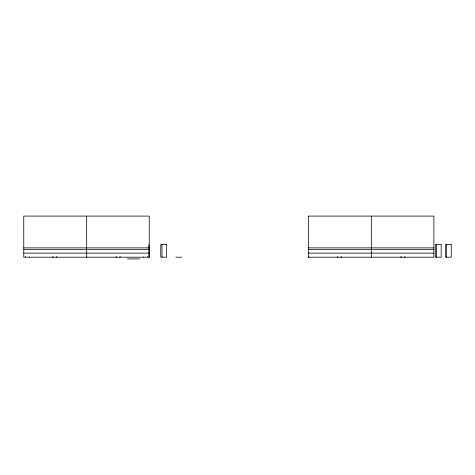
<?xml version="1.0" encoding="UTF-8"?>
<svg xmlns="http://www.w3.org/2000/svg" width="475" height="475" viewBox="0 0 475 475"><rect width="100%" height="100%" fill="white"/><g stroke="black" fill="none" stroke-linecap="round" stroke-linejoin="round"><path stroke-width="0.71" d="M308.418 216.089L433.883 216.089L433.895 257.195L308.435 257.195M148.907 244.595L148.96 257.195M23.78 247.873L149.215 247.873M308.418 247.873L433.883 247.873M23.78 249.636L149.215 249.636M308.418 249.636L433.883 249.636M23.78 253.116L149.215 253.116M308.418 253.116L433.883 253.116M149.215 257.195L23.78 257.195L23.75 216.089L149.227 216.089L149.239 257.195M175.863 257.195L181.711 257.195M127.389 258.911L139.775 258.911M446.666 244.595L446.666 257.195M436.59 244.595L436.59 257.195M371.337 216.089L371.337 257.195M308.406 216.089L308.406 257.195M162.011 244.595L162.011 257.195M86.688 216.089L86.688 257.195M120.496 256.726A2.541 1.597 90 0 1 119.569 257.177M57.16 257.177A2.541 1.597 -89.9 0 1 56.234 256.732M53.426 257.177A2.541 1.597 -89.9 0 1 52.493 256.732M116.761 256.726A2.541 1.597 90 0 1 115.829 257.177M29.652 256.916A2.589 0.6 -90 0 1 29.521 257.106M25.436 256.53A2.565 0.576 -86.7 0 1 25.3 256.886M143.474 257.106A2.589 0.6 90 0 1 143.337 256.916M147.695 256.886A2.565 0.576 86.7 0 1 147.559 256.53M405.151 256.726A2.541 1.597 90 0 1 404.225 257.177M341.816 257.177A2.541 1.597 -89.9 0 1 340.884 256.732M338.081 257.177A2.541 1.597 -89.9 0 1 337.149 256.732M401.417 256.726A2.541 1.597 90 0 1 400.484 257.177M308.881 256.975A2.601 0.398 -90 0 1 308.803 257.118M166.594 244.595L160.746 244.595L160.746 257.195L166.594 257.195L166.594 244.595M441.174 244.595L435.326 244.595L435.326 257.195L441.174 257.195L441.174 244.595M451.25 244.595L445.402 244.595L445.402 257.195L451.25 257.195L451.25 244.595"/></g></svg>
